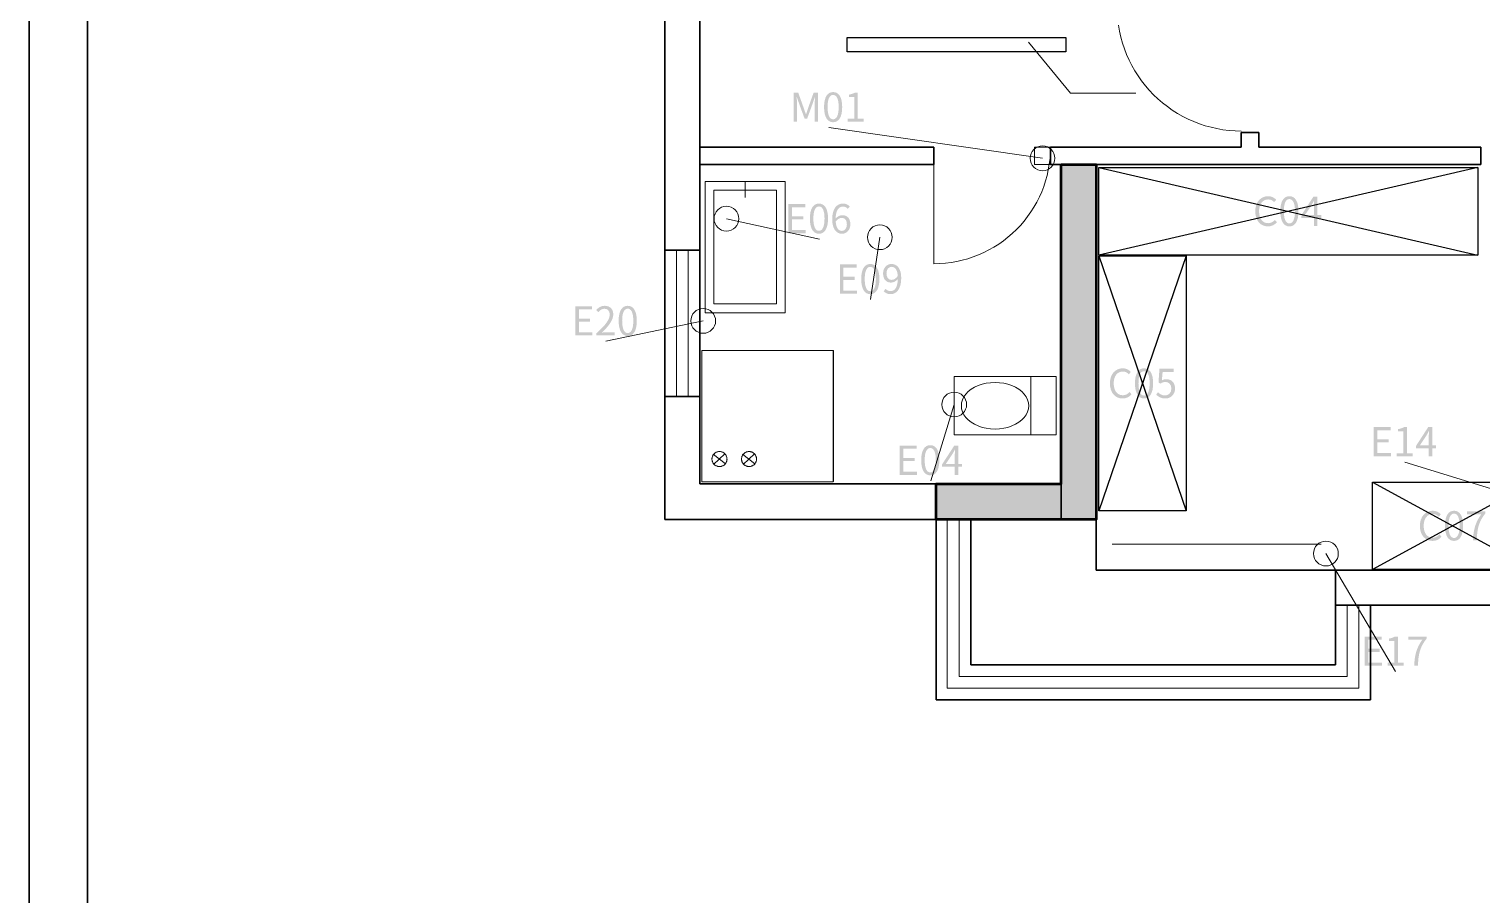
# Model space of a CAD drawing. Header units: millimetres. Extents: x -4600 to 229000, y -4300 to 19460.
# Drawn here: x 75400 to 85366, y 1640 to 7580 of the extents above; entities that cross this region are included whole.
import ezdxf

# ---------------------------------------------------------------- set-up
doc = ezdxf.new("R2010")
doc.units = ezdxf.units.MM
doc.header["$LTSCALE"] = 100
for name, color, linetype, lineweight in [('A-CABINET', 32, 'Continuous', 25), ('A-CURTAIN', 6, 'Continuous', 13), ('A-DEMO', 1, 'Continuous', 18), ('A-ELEC', 1, 'Continuous', 18), ('A-EX-SERVICE', 6, 'Continuous', 13), ('A-EX-STRUCT', 7, 'Continuous', 50), ('A-EX-WALL', 7, 'Continuous', 35), ('A-EX-WINDOW', 4, 'Continuous', 18), ('A-LEADER', 8, 'Continuous', 13), ('A-NEW-DOOR', 3, 'Continuous', 18), ('A-NEW-PART', 2, 'Continuous', 25), ('A-SANITARY', 4, 'Continuous', 18), ('A-SHEET', 7, 'Continuous', 35), ('A-TEXT', 7, 'Continuous', 18)]:
    doc.layers.add(name, color=color, linetype=linetype, lineweight=lineweight)

# ---------------------------------------------------------------- blocks, each defined once
blk = doc.blocks.new('SOURCE_PROPOSED')
at = {"layer": 'A-EX-STRUCT'}
blk.add_hatch(color=256, dxfattribs=at).paths.add_polyline_path([(2479, 4851.4), (2720, 4851.4), (2720, 2416.5), (1622.1, 2416.5), (1622.1, 2660), (2479, 2660)])
at = {"layer": 'A-EX-SERVICE'}
for p, q in [((176, 2797.7), (91.8, 2862.7)), ((95.6, 2793.9), (172.2, 2866.5)), ((378.7, 2797.7), (294.6, 2862.7)), ((298.4, 2793.9), (374.9, 2866.5))]:
    blk.add_line(p, q, dxfattribs=at)
for points in [[(135.8, 2881.8), (132.3, 2881.7), (128.8, 2881.4), (125.4, 2880.8), (122.1, 2880), (118.8, 2879), (115.7, 2877.8), (112.7, 2876.4), (109.7, 2874.8), (106.9, 2873), (104.2, 2871.1), (101.7, 2869), (99.3, 2866.7), (97, 2864.3), (94.9, 2861.7), (93, 2859.1), (91.2, 2856.2), (89.6, 2853.3), (88.2, 2850.3), (87, 2847.1), (86, 2843.9), (85.2, 2840.6), (84.6, 2837.2), (84.3, 2833.7), (84.2, 2830.2)], [(84.2, 2830.2), (84.3, 2826.7), (84.6, 2823.2), (85.2, 2819.8), (86, 2816.5), (87, 2813.2), (88.2, 2810.1), (89.6, 2807.1), (91.2, 2804.1), (93, 2801.3), (94.9, 2798.6), (97, 2796.1), (99.3, 2793.7), (101.7, 2791.4), (104.2, 2789.3), (106.9, 2787.4), (109.7, 2785.6), (112.7, 2784), (115.7, 2782.6), (118.8, 2781.4), (122.1, 2780.4), (125.4, 2779.6), (128.8, 2779), (132.3, 2778.7), (135.8, 2778.6)], [(187.5, 2830.2), (187.3, 2833.7), (187, 2837.2), (186.4, 2840.6), (185.6, 2843.9), (184.6, 2847.1), (183.4, 2850.3), (182, 2853.3), (180.4, 2856.2), (178.6, 2859.1), (176.7, 2861.7), (174.6, 2864.3), (172.3, 2866.7), (169.9, 2869), (167.4, 2871.1), (164.7, 2873), (161.9, 2874.8), (158.9, 2876.4), (155.9, 2877.8), (152.8, 2879), (149.5, 2880), (146.2, 2880.8), (142.8, 2881.4), (139.3, 2881.7), (135.8, 2881.8)], [(135.8, 2778.6), (139.3, 2778.7), (142.8, 2779), (146.2, 2779.6), (149.5, 2780.4), (152.8, 2781.4), (155.9, 2782.6), (158.9, 2784), (161.9, 2785.6), (164.7, 2787.4), (167.4, 2789.3), (169.9, 2791.4), (172.3, 2793.7), (174.6, 2796.1), (176.7, 2798.6), (178.6, 2801.3), (180.4, 2804.1), (182, 2807.1), (183.4, 2810.1), (184.6, 2813.2), (185.6, 2816.5), (186.4, 2819.8), (187, 2823.2), (187.3, 2826.7), (187.5, 2830.2)], [(338.6, 2881.8), (335, 2881.7), (331.6, 2881.4), (328.2, 2880.8), (324.8, 2880), (321.6, 2879), (318.5, 2877.8), (315.4, 2876.4), (312.5, 2874.8), (309.7, 2873), (307, 2871.1), (304.5, 2869), (302, 2866.7), (299.8, 2864.3), (297.7, 2861.7), (295.7, 2859.1), (294, 2856.2), (292.4, 2853.3), (291, 2850.3), (289.8, 2847.1), (288.8, 2843.9), (288, 2840.6), (287.4, 2837.2), (287, 2833.7), (286.9, 2830.2)], [(286.9, 2830.2), (287, 2826.7), (287.4, 2823.2), (288, 2819.8), (288.8, 2816.5), (289.8, 2813.2), (291, 2810.1), (292.4, 2807.1), (294, 2804.1), (295.7, 2801.3), (297.7, 2798.6), (299.8, 2796.1), (302, 2793.7), (304.5, 2791.4), (307, 2789.3), (309.7, 2787.4), (312.5, 2785.6), (315.4, 2784), (318.5, 2782.6), (321.6, 2781.4), (324.8, 2780.4), (328.2, 2779.6), (331.6, 2779), (335, 2778.7), (338.6, 2778.6)], [(390.2, 2830.2), (390.1, 2833.7), (389.7, 2837.2), (389.2, 2840.6), (388.4, 2843.9), (387.4, 2847.1), (386.2, 2850.3), (384.7, 2853.3), (383.2, 2856.2), (381.4, 2859.1), (379.4, 2861.7), (377.3, 2864.3), (375.1, 2866.7), (372.7, 2869), (370.1, 2871.1), (367.4, 2873), (364.6, 2874.8), (361.7, 2876.4), (358.7, 2877.8), (355.5, 2879), (352.3, 2880), (349, 2880.8), (345.6, 2881.4), (342.1, 2881.7), (338.6, 2881.8)], [(338.6, 2778.6), (342.1, 2778.7), (345.6, 2779), (349, 2779.6), (352.3, 2780.4), (355.5, 2781.4), (358.7, 2782.6), (361.7, 2784), (364.6, 2785.6), (367.4, 2787.4), (370.1, 2789.3), (372.7, 2791.4), (375.1, 2793.7), (377.3, 2796.1), (379.4, 2798.6), (381.4, 2801.3), (383.2, 2804.1), (384.7, 2807.1), (386.2, 2810.1), (387.4, 2813.2), (388.4, 2816.5), (389.2, 2819.8), (389.7, 2823.2), (390.1, 2826.7), (390.2, 2830.2)]]:
    blk.add_lwpolyline(points, dxfattribs=at)
at = {"layer": 'A-EX-STRUCT'}
blk.add_lwpolyline([(2479, 4851.4), (2720, 4851.4), (2720, 2416.5), (1622.1, 2416.5), (1622.1, 2660), (2479, 2660)], close=True, dxfattribs=at)
at = {"layer": 'A-EX-WALL'}
for p, q in [((0, 4851.4), (0, 9630)), ((-240.1, 9179), (-240.1, 2416.5)), ((3836.4, 5069.5), (3714, 5069.5)), ((3714, 5069.5), (3714, 4970)), ((3836.4, 4970), (3836.4, 5069.5)), ((1606.8, 4970), (0, 4970)), ((1606.8, 4970), (1606.8, 4851.4)), ((3714, 4970), (2406.8, 4970)), ((2406.8, 4970), (2406.8, 4870.6)), ((5359.1, 4970), (3836.4, 4970)), ((5359.1, 4970), (5359.1, 4851.4)), ((0, 4851.4), (0, 2660)), ((1606.8, 4851.4), (0, 4851.4)), ((2406.8, 4870.6), (2406.8, 4851.4)), ((2406.8, 4851.4), (2479, 4851.4)), ((2479, 4851.4), (2479, 2416.5)), ((2479, 4851.4), (2720, 4851.4)), ((5359.1, 4851.4), (2720, 4851.4)), ((2720, 4851.4), (2720, 2068.5)), ((0, 4262.5), (-240.1, 4262.5)), ((0, 3260.4), (0, 4262.5)), ((0, 3260.4), (-240.1, 3260.4)), ((0, 2660), (2479, 2660)), ((1622.1, 2416.5), (-240.1, 2416.5)), ((1622.1, 2416.5), (1622.1, 1177.6)), ((1622.1, 2416.5), (1859.2, 2416.5)), ((1859.2, 2416.5), (1859.2, 1418.5)), ((1859.2, 2416.5), (2720, 2416.5)), ((6350, 2068.5), (2720, 2068.5)), ((4360.6, 1418.5), (4360.6, 2068.5)), ((4601.6, 1827.6), (4360.6, 1827.6)), ((6591.9, 1827.6), (4601.6, 1827.6)), ((4601.6, 1177.6), (4601.6, 1827.6)), ((1859.2, 1418.5), (4360.6, 1418.5)), ((1622.1, 1177.6), (4601.6, 1177.6))]:
    blk.add_line(p, q, dxfattribs=at)
at = {"layer": 'A-EX-WINDOW'}
for p, q in [((-160, 3260.4), (-160, 4262.5)), ((-80, 3260.4), (-80, 4262.5)), ((1698.6, 2416.5), (1698.6, 1257.9)), ((1778.9, 2416.5), (1778.9, 1338.2)), ((4440.9, 1338.2), (4440.9, 1827.6)), ((4521.3, 1257.9), (4521.3, 1827.6)), ((1778.9, 1338.2), (4440.9, 1338.2)), ((1698.6, 1257.9), (4521.3, 1257.9))]:
    blk.add_line(p, q, dxfattribs=at)
blk = doc.blocks.new('FURNITURE_INDEX')
at = {"layer": 'A-TEXT'}
h = blk.add_hatch(color=256, dxfattribs=at)
edge = h.paths.add_edge_path()
edge.add_spline(control_points=[(3897.9, 4426.2), (3923.8, 4426.2), (3943.5, 4436.6), (3959.3, 4454.9)], knot_values=[0, 0, 0, 0, 1, 1, 1, 1], degree=3, periodic=0)
edge.add_line((3959.3, 4454.9), (3945.4, 4471))
edge.add_spline(control_points=[(3945.4, 4471), (3932.6, 4456.8), (3918.1, 4448.3), (3899, 4448.3), (3860.8, 4448.3), (3836.8, 4480), (3836.8, 4530.5), (3836.8, 4580.4), (3862.2, 4611.2), (3899.8, 4611.2), (3917, 4611.2), (3930.1, 4603.6), (3940.8, 4592.4)], knot_values=[0, 0, 0, 0, 1, 1, 1, 2, 2, 2, 3, 3, 3, 4, 4, 4, 4], degree=3, periodic=0)
edge.add_line((3940.8, 4592.4), (3954.4, 4608.8))
edge.add_spline(control_points=[(3954.4, 4608.8), (3942.9, 4621.6), (3923.8, 4633.3), (3899.6, 4633.3), (3848.8, 4633.3), (3810.9, 4594.3), (3810.9, 4529.6), (3810.9, 4464.7), (3848, 4426.2), (3897.9, 4426.2)], knot_values=[0, 0, 0, 0, 1, 1, 1, 2, 2, 2, 3, 3, 3, 3], degree=3, periodic=0)
h = blk.add_hatch(color=256, dxfattribs=at)
edge = h.paths.add_edge_path()
edge.add_spline(control_points=[(4045, 4426.2), (4082.9, 4426.2), (4107.2, 4460.6), (4107.2, 4530.5), (4107.2, 4599.8), (4082.9, 4633.3), (4045, 4633.3), (4006.8, 4633.3), (3982.8, 4599.8), (3982.8, 4530.5), (3982.8, 4460.6), (4006.8, 4426.2), (4045, 4426.2)], knot_values=[0, 0, 0, 0, 1, 1, 1, 2, 2, 2, 3, 3, 3, 4, 4, 4, 4], degree=3, periodic=0)
edge = h.paths.add_edge_path(flags=0)
edge.add_spline(control_points=[(4045, 4446.4), (4022.3, 4446.4), (4006.8, 4471.8), (4006.8, 4530.5), (4006.8, 4588.8), (4022.3, 4613.7), (4045, 4613.7), (4067.6, 4613.7), (4083.2, 4588.8), (4083.2, 4530.5), (4083.2, 4471.8), (4067.6, 4446.4), (4045, 4446.4)], knot_values=[0, 0, 0, 0, 1, 1, 1, 2, 2, 2, 3, 3, 3, 4, 4, 4, 4], degree=3, periodic=0)
h = blk.add_hatch(color=256, dxfattribs=at)
h.paths.add_polyline_path([(4213.3, 4429.8), (4236.8, 4429.8), (4236.8, 4484.9), (4263.5, 4484.9), (4263.5, 4504.8), (4236.8, 4504.8), (4236.8, 4629.8), (4209.2, 4629.8), (4126, 4501.3), (4126, 4484.9), (4213.3, 4484.9), (4213.3, 4429.8)])
edge = h.paths.add_edge_path(flags=0)
edge.add_line((4213.3, 4504.8), (4151.9, 4504.8))
edge.add_line((4151.9, 4504.8), (4197.5, 4573))
edge.add_spline(control_points=[(4197.5, 4573), (4203.2, 4582.8), (4208.7, 4592.9), (4213.6, 4602.5)], knot_values=[0, 0, 0, 0, 1, 1, 1, 1], degree=3, periodic=0)
edge.add_line((4213.6, 4602.5), (4214.7, 4602.5))
edge.add_spline(control_points=[(4214.7, 4602.5), (4214.1, 4592.4), (4213.3, 4576), (4213.3, 4566.2)], knot_values=[0, 0, 0, 0, 1, 1, 1, 1], degree=3, periodic=0)
edge.add_line((4213.3, 4566.2), (4213.3, 4504.8))
h = blk.add_hatch(color=256, dxfattribs=at)
edge = h.paths.add_edge_path()
edge.add_spline(control_points=[(2900.9, 3245.7), (2926.8, 3245.7), (2946.5, 3256), (2962.3, 3274.3)], knot_values=[0, 0, 0, 0, 1, 1, 1, 1], degree=3, periodic=0)
edge.add_line((2962.3, 3274.3), (2948.4, 3290.4))
edge.add_spline(control_points=[(2948.4, 3290.4), (2935.6, 3276.2), (2921.1, 3267.8), (2902, 3267.8), (2863.8, 3267.8), (2839.8, 3299.4), (2839.8, 3349.9), (2839.8, 3399.8), (2865.2, 3430.7), (2902.8, 3430.7), (2920, 3430.7), (2933.1, 3423), (2943.8, 3411.8)], knot_values=[0, 0, 0, 0, 1, 1, 1, 2, 2, 2, 3, 3, 3, 4, 4, 4, 4], degree=3, periodic=0)
edge.add_line((2943.8, 3411.8), (2957.4, 3428.2))
edge.add_spline(control_points=[(2957.4, 3428.2), (2945.9, 3441), (2926.8, 3452.8), (2902.6, 3452.8), (2851.8, 3452.8), (2813.9, 3413.8), (2813.9, 3349.1), (2813.9, 3284.1), (2851, 3245.7), (2900.9, 3245.7)], knot_values=[0, 0, 0, 0, 1, 1, 1, 2, 2, 2, 3, 3, 3, 3], degree=3, periodic=0)
h = blk.add_hatch(color=256, dxfattribs=at)
edge = h.paths.add_edge_path()
edge.add_spline(control_points=[(3048, 3245.7), (3085.9, 3245.7), (3110.2, 3280.1), (3110.2, 3349.9), (3110.2, 3419.2), (3085.9, 3452.8), (3048, 3452.8), (3009.8, 3452.8), (2985.8, 3419.2), (2985.8, 3349.9), (2985.8, 3280.1), (3009.8, 3245.7), (3048, 3245.7)], knot_values=[0, 0, 0, 0, 1, 1, 1, 2, 2, 2, 3, 3, 3, 4, 4, 4, 4], degree=3, periodic=0)
edge = h.paths.add_edge_path(flags=0)
edge.add_spline(control_points=[(3048, 3265.9), (3025.3, 3265.9), (3009.8, 3291.2), (3009.8, 3349.9), (3009.8, 3408.3), (3025.3, 3433.1), (3048, 3433.1), (3070.6, 3433.1), (3086.2, 3408.3), (3086.2, 3349.9), (3086.2, 3291.2), (3070.6, 3265.9), (3048, 3265.9)], knot_values=[0, 0, 0, 0, 1, 1, 1, 2, 2, 2, 3, 3, 3, 4, 4, 4, 4], degree=3, periodic=0)
h = blk.add_hatch(color=256, dxfattribs=at)
edge = h.paths.add_edge_path()
edge.add_spline(control_points=[(3195, 3245.7), (3228.6, 3245.7), (3260.5, 3270.5), (3260.5, 3314.2), (3260.5, 3358.4), (3233.2, 3378), (3200.2, 3378), (3188.2, 3378), (3179.2, 3375), (3170.2, 3370.1)], knot_values=[0, 0, 0, 0, 1, 1, 1, 2, 2, 2, 3, 3, 3, 3], degree=3, periodic=0)
edge.add_line((3170.2, 3370.1), (3175.4, 3427.9))
edge.add_line((3175.4, 3427.9), (3250.7, 3427.9))
edge.add_line((3250.7, 3427.9), (3250.7, 3449.2))
edge.add_line((3250.7, 3449.2), (3153.6, 3449.2))
edge.add_line((3153.6, 3449.2), (3147, 3355.9))
edge.add_line((3147, 3355.9), (3160.4, 3347.4))
edge.add_spline(control_points=[(3160.4, 3347.4), (3171.9, 3355.1), (3180.3, 3359.2), (3193.7, 3359.2), (3218.8, 3359.2), (3235.2, 3342.3), (3235.2, 3313.6), (3235.2, 3284.4), (3216.3, 3266.4), (3192.6, 3266.4), (3169.4, 3266.4), (3154.7, 3277.1), (3143.5, 3288.5)], knot_values=[0, 0, 0, 0, 1, 1, 1, 2, 2, 2, 3, 3, 3, 4, 4, 4, 4], degree=3, periodic=0)
edge.add_line((3143.5, 3288.5), (3130.9, 3272.1))
edge.add_spline(control_points=[(3130.9, 3272.1), (3144.6, 3258.8), (3163.7, 3245.7), (3195, 3245.7)], knot_values=[0, 0, 0, 0, 1, 1, 1, 1], degree=3, periodic=0)
h = blk.add_hatch(color=256, dxfattribs=at)
edge = h.paths.add_edge_path()
edge.add_spline(control_points=[(5027.2, 2268.6), (5053.2, 2268.6), (5072.8, 2278.9), (5088.6, 2297.2)], knot_values=[0, 0, 0, 0, 1, 1, 1, 1], degree=3, periodic=0)
edge.add_line((5088.6, 2297.2), (5074.7, 2313.3))
edge.add_spline(control_points=[(5074.7, 2313.3), (5061.9, 2299.1), (5047.4, 2290.7), (5028.3, 2290.7), (4990.1, 2290.7), (4966.1, 2322.3), (4966.1, 2372.8), (4966.1, 2422.7), (4991.5, 2453.6), (5029.1, 2453.6), (5046.3, 2453.6), (5059.4, 2445.9), (5070.1, 2434.7)], knot_values=[0, 0, 0, 0, 1, 1, 1, 2, 2, 2, 3, 3, 3, 4, 4, 4, 4], degree=3, periodic=0)
edge.add_line((5070.1, 2434.7), (5083.7, 2451.1))
edge.add_spline(control_points=[(5083.7, 2451.1), (5072.3, 2463.9), (5053.2, 2475.7), (5028.9, 2475.7), (4978.1, 2475.7), (4940.2, 2436.6), (4940.2, 2372), (4940.2, 2307), (4977.3, 2268.6), (5027.2, 2268.6)], knot_values=[0, 0, 0, 0, 1, 1, 1, 2, 2, 2, 3, 3, 3, 3], degree=3, periodic=0)
h = blk.add_hatch(color=256, dxfattribs=at)
edge = h.paths.add_edge_path()
edge.add_spline(control_points=[(5174.3, 2268.6), (5212.2, 2268.6), (5236.5, 2302.9), (5236.5, 2372.8), (5236.5, 2442.1), (5212.2, 2475.7), (5174.3, 2475.7), (5136.1, 2475.7), (5112.1, 2442.1), (5112.1, 2372.8), (5112.1, 2302.9), (5136.1, 2268.6), (5174.3, 2268.6)], knot_values=[0, 0, 0, 0, 1, 1, 1, 2, 2, 2, 3, 3, 3, 4, 4, 4, 4], degree=3, periodic=0)
edge = h.paths.add_edge_path(flags=0)
edge.add_spline(control_points=[(5174.3, 2288.8), (5151.7, 2288.8), (5136.1, 2314.1), (5136.1, 2372.8), (5136.1, 2431.2), (5151.7, 2456), (5174.3, 2456), (5197, 2456), (5212.5, 2431.2), (5212.5, 2372.8), (5212.5, 2314.1), (5197, 2288.8), (5174.3, 2288.8)], knot_values=[0, 0, 0, 0, 1, 1, 1, 2, 2, 2, 3, 3, 3, 4, 4, 4, 4], degree=3, periodic=0)
h = blk.add_hatch(color=256, dxfattribs=at)
edge = h.paths.add_edge_path()
edge.add_line((5303.9, 2272.1), (5329.8, 2272.1))
edge.add_spline(control_points=[(5329.8, 2272.1), (5333.1, 2350.4), (5341.6, 2397.1), (5388.5, 2457.1)], knot_values=[0, 0, 0, 0, 1, 1, 1, 1], degree=3, periodic=0)
edge.add_line((5388.5, 2457.1), (5388.5, 2472.1))
edge.add_line((5388.5, 2472.1), (5263.3, 2472.1))
edge.add_line((5263.3, 2472.1), (5263.3, 2450.8))
edge.add_line((5263.3, 2450.8), (5360.4, 2450.8))
edge.add_spline(control_points=[(5360.4, 2450.8), (5321.1, 2396.3), (5307.5, 2348), (5303.9, 2272.1)], knot_values=[0, 0, 0, 0, 1, 1, 1, 1], degree=3, periodic=0)
at = {"layer": 'A-CABINET'}
for points in [[(2737.2, 4829.8), (5337.2, 4829.8), (5337.2, 4229.8), (2737.2, 4229.8)], [(2737.2, 4224.2), (3337.2, 4224.2), (3337.2, 2474.2), (2737.2, 2474.2)], [(4614.3, 2672.1), (5714.3, 2672.1), (5714.3, 2072.1), (4614.3, 2072.1)]]:
    blk.add_lwpolyline(points, close=True, dxfattribs=at)
for points in [[(2737.2, 4829.8), (5337.2, 4229.8)], [(5337.2, 4829.8), (2737.2, 4229.8)], [(2737.2, 4224.2), (3337.2, 2474.2)], [(3337.2, 4224.2), (2737.2, 2474.2)], [(4614.3, 2672.1), (5714.3, 2072.1)], [(5714.3, 2672.1), (4614.3, 2072.1)]]:
    blk.add_lwpolyline(points, dxfattribs=at)
at = {"layer": 'A-CURTAIN'}
blk.add_line((2829.6, 2245.7), (4263.6, 2245.7), dxfattribs=at)
at = {"layer": 'A-LEADER'}
blk.add_lwpolyline([(2255.8, 5690.7), (2542.7, 5339.9), (2992.7, 5339.9)], dxfattribs=at)
at = {"layer": 'A-NEW-DOOR'}
blk.add_line((1606.8, 4970), (1606.8, 4170), dxfattribs=at)
for points in [[(3714, 5080.5), (3672.3, 5081.5), (3630.7, 5084.6), (3589.3, 5089.7), (3548.2, 5096.8), (3507.5, 5106), (3467.3, 5117.1), (3427.6, 5130.2), (3388.7, 5145.2), (3350.6, 5162.1), (3313.3, 5180.9), (3277, 5201.4), (3241.8, 5223.8), (3207.7, 5247.8), (3174.8, 5273.4), (3143.2, 5300.7), (3113, 5329.5), (3084.2, 5359.7), (3056.9, 5391.3), (3031.3, 5424.2), (3007.3, 5458.3), (2984.9, 5493.5), (2964.4, 5529.8), (2945.6, 5567.1), (2928.7, 5605.2), (2913.7, 5644.1), (2900.6, 5683.8), (2889.5, 5724), (2880.3, 5764.7), (2873.2, 5805.8)], [(2406.8, 4970), (2405.8, 4930.7), (2402.9, 4891.6), (2398.1, 4852.6), (2391.4, 4813.9), (2382.8, 4775.6), (2372.3, 4737.8), (2360, 4700.5), (2345.9, 4663.9), (2329.9, 4628), (2312.3, 4592.9), (2292.9, 4558.7), (2271.9, 4525.5), (2249.3, 4493.4), (2225.2, 4462.5), (2199.5, 4432.8), (2172.4, 4404.3), (2144, 4377.2), (2114.3, 4351.6), (2083.3, 4327.4), (2051.2, 4304.8), (2018, 4283.8), (1983.9, 4264.5), (1948.8, 4246.8), (1912.9, 4230.9), (1876.3, 4216.8), (1839, 4204.4), (1801.1, 4194), (1762.8, 4185.4), (1724.1, 4178.7), (1685.2, 4173.9), (1646, 4171), (1606.8, 4170)]]:
    blk.add_lwpolyline(points, dxfattribs=at)
at = {"layer": 'A-NEW-PART'}
blk.add_lwpolyline([(1012.5, 5722.6), (2512.5, 5722.6), (2512.5, 5622.6), (1012.5, 5622.6)], close=True, dxfattribs=at)
at = {"layer": 'A-SANITARY'}
for p, q in [((312, 4734.2), (312, 4624.2)), ((14.7, 3574.1), (916.9, 3574.1)), ((916.9, 3574.1), (916.9, 2675.3))]:
    blk.add_line(p, q, dxfattribs=at)
for points in [[(37, 4734.2), (587, 4734.2), (587, 3834.2), (37, 3834.2)], [(97, 4674.2), (527, 4674.2), (527, 3894.2), (97, 3894.2)], [(14.7, 3574.1), (914.7, 3574.1), (914.7, 2674.1), (14.7, 2674.1)], [(1745.7, 3395.6), (2445.7, 3395.6), (2445.7, 2995.6), (1745.7, 2995.6)], [(2256.7, 3195.6), (2254.8, 3216.5), (2248.9, 3237), (2239.2, 3256.8), (2225.8, 3275.6), (2209, 3293), (2189.1, 3308.7), (2166.4, 3322.5), (2141.2, 3334.1), (2114.1, 3343.4), (2085.5, 3350.1), (2055.9, 3354.2), (2025.7, 3355.6), (1995.6, 3354.2), (1966, 3350.1), (1937.3, 3343.4), (1910.2, 3334.1), (1885.1, 3322.5), (1862.4, 3308.7), (1842.5, 3293), (1825.7, 3275.6), (1812.3, 3256.8), (1802.6, 3237), (1796.7, 3216.5), (1794.7, 3195.6), (1796.7, 3174.7), (1802.6, 3154.2), (1812.3, 3134.4), (1825.7, 3115.6), (1842.5, 3098.2), (1862.4, 3082.4), (1885.1, 3068.6), (1910.2, 3057), (1937.3, 3047.8), (1966, 3041), (1995.6, 3036.9), (2025.7, 3035.6), (2055.9, 3036.9), (2085.5, 3041), (2114.1, 3047.8), (2141.2, 3057), (2166.4, 3068.6), (2189.1, 3082.4), (2209, 3098.2), (2225.8, 3115.6), (2239.2, 3134.4), (2248.9, 3154.2), (2254.8, 3174.7), (2256.7, 3195.6)]]:
    blk.add_lwpolyline(points, close=True, dxfattribs=at)
blk.add_lwpolyline([(2270.7, 3395.6), (2270.7, 2995.6)], dxfattribs=at)
blk = doc.blocks.new('EQUIPMENT_POINTS')
at = {"layer": 'A-ELEC'}
for points in [[(609.1, 4379.2), (727.2, 4379.2), (727.2, 4400.7), (634.2, 4400.7), (634.2, 4473.6), (710, 4473.6), (710, 4495.2), (634.2, 4495.2), (634.2, 4557.9), (724.2, 4557.9), (724.2, 4579.2), (609.1, 4579.2), (609.1, 4379.2)], [(961.3, 3964.9), (1079.4, 3964.9), (1079.4, 3986.4), (986.4, 3986.4), (986.4, 4059.3), (1062.2, 4059.3), (1062.2, 4080.8), (986.4, 4080.8), (986.4, 4143.6), (1076.4, 4143.6), (1076.4, 4164.9), (961.3, 4164.9), (961.3, 3964.9)], [(-854, 3678), (-735.9, 3678), (-735.9, 3699.6), (-828.9, 3699.6), (-828.9, 3772.4), (-753.1, 3772.4), (-753.1, 3794), (-828.9, 3794), (-828.9, 3856.7), (-738.9, 3856.7), (-738.9, 3878), (-854, 3878), (-854, 3678)], [(4623.7, 2849.4), (4741.9, 2849.4), (4741.9, 2870.9), (4648.8, 2870.9), (4648.8, 2943.8), (4724.7, 2943.8), (4724.7, 2965.3), (4648.8, 2965.3), (4648.8, 3028.1), (4738.9, 3028.1), (4738.9, 3049.4), (4623.7, 3049.4), (4623.7, 2849.4)], [(1372.6, 2721.9), (1490.7, 2721.9), (1490.7, 2743.5), (1397.7, 2743.5), (1397.7, 2816.3), (1473.5, 2816.3), (1473.5, 2837.9), (1397.7, 2837.9), (1397.7, 2900.6), (1487.7, 2900.6), (1487.7, 2921.9), (1372.6, 2921.9), (1372.6, 2721.9)], [(4562.2, 1412.8), (4680.3, 1412.8), (4680.3, 1434.4), (4587.3, 1434.4), (4587.3, 1507.2), (4663.1, 1507.2), (4663.1, 1528.8), (4587.3, 1528.8), (4587.3, 1591.6), (4677.3, 1591.6), (4677.3, 1612.8), (4562.2, 1612.8), (4562.2, 1412.8)]]:
    blk.add_hatch(color=256, dxfattribs=at).paths.add_polyline_path(points)
h = blk.add_hatch(color=256, dxfattribs=at)
edge = h.paths.add_edge_path()
edge.add_spline(control_points=[(818.1, 4375.6), (856, 4375.6), (880.3, 4410), (880.3, 4479.9), (880.3, 4549.2), (856, 4582.7), (818.1, 4582.7), (779.9, 4582.7), (755.9, 4549.2), (755.9, 4479.9), (755.9, 4410), (779.9, 4375.6), (818.1, 4375.6)], knot_values=[0, 0, 0, 0, 1, 1, 1, 2, 2, 2, 3, 3, 3, 4, 4, 4, 4], degree=3, periodic=0)
edge = h.paths.add_edge_path(flags=0)
edge.add_spline(control_points=[(818.1, 4395.8), (795.4, 4395.8), (779.9, 4421.2), (779.9, 4479.9), (779.9, 4538.3), (795.4, 4563.1), (818.1, 4563.1), (840.7, 4563.1), (856.3, 4538.3), (856.3, 4479.9), (856.3, 4421.2), (840.7, 4395.8), (818.1, 4395.8)], knot_values=[0, 0, 0, 0, 1, 1, 1, 2, 2, 2, 3, 3, 3, 4, 4, 4, 4], degree=3, periodic=0)
h = blk.add_hatch(color=256, dxfattribs=at)
edge = h.paths.add_edge_path()
edge.add_spline(control_points=[(975.8, 4375.6), (1006.9, 4375.6), (1033.4, 4401.8), (1033.4, 4440.6), (1033.4, 4482.6), (1011.5, 4503.3), (977.7, 4503.3), (962.2, 4503.3), (944.7, 4494.3), (932.4, 4479.3)], knot_values=[0, 0, 0, 0, 1, 1, 1, 2, 2, 2, 3, 3, 3, 3], degree=3, periodic=0)
edge.add_spline(control_points=[(932.4, 4479.3), (933.5, 4541.3), (956.2, 4562.3), (984, 4562.3), (996, 4562.3), (1008, 4556.3), (1015.6, 4547)], knot_values=[0, 0, 0, 0, 1, 1, 1, 2, 2, 2, 2], degree=3, periodic=0)
edge.add_line((1015.6, 4547), (1029.8, 4562.3))
edge.add_spline(control_points=[(1029.8, 4562.3), (1018.6, 4574.3), (1003.6, 4582.7), (982.9, 4582.7), (944.1, 4582.7), (909, 4553), (909, 4474.7), (909, 4408.7), (937.6, 4375.6), (975.8, 4375.6)], knot_values=[0, 0, 0, 0, 1, 1, 1, 2, 2, 2, 3, 3, 3, 3], degree=3, periodic=0)
edge = h.paths.add_edge_path(flags=0)
edge.add_spline(control_points=[(933, 4459.4), (946.1, 4478), (961.3, 4484.8), (973.6, 4484.8), (997.9, 4484.8), (1009.6, 4467.6), (1009.6, 4440.6), (1009.6, 4413.3), (994.9, 4395.3), (975.8, 4395.3), (950.7, 4395.3), (935.7, 4417.9), (933, 4459.4)], knot_values=[0, 0, 0, 0, 1, 1, 1, 2, 2, 2, 3, 3, 3, 4, 4, 4, 4], degree=3, periodic=0)
h = blk.add_hatch(color=256, dxfattribs=at)
edge = h.paths.add_edge_path()
edge.add_spline(control_points=[(1170.3, 3961.3), (1208.2, 3961.3), (1232.5, 3995.7), (1232.5, 4065.5), (1232.5, 4134.9), (1208.2, 4168.4), (1170.3, 4168.4), (1132.1, 4168.4), (1108.1, 4134.9), (1108.1, 4065.5), (1108.1, 3995.7), (1132.1, 3961.3), (1170.3, 3961.3)], knot_values=[0, 0, 0, 0, 1, 1, 1, 2, 2, 2, 3, 3, 3, 4, 4, 4, 4], degree=3, periodic=0)
edge = h.paths.add_edge_path(flags=0)
edge.add_spline(control_points=[(1170.3, 3981.5), (1147.6, 3981.5), (1132.1, 4006.9), (1132.1, 4065.5), (1132.1, 4123.9), (1147.6, 4148.8), (1170.3, 4148.8), (1192.9, 4148.8), (1208.5, 4123.9), (1208.5, 4065.5), (1208.5, 4006.9), (1192.9, 3981.5), (1170.3, 3981.5)], knot_values=[0, 0, 0, 0, 1, 1, 1, 2, 2, 2, 3, 3, 3, 4, 4, 4, 4], degree=3, periodic=0)
h = blk.add_hatch(color=256, dxfattribs=at)
edge = h.paths.add_edge_path()
edge.add_spline(control_points=[(1310, 3961.3), (1347.4, 3961.3), (1382.5, 3992.4), (1382.5, 4073.5), (1382.5, 4137), (1353.6, 4168.4), (1315.2, 4168.4), (1284, 4168.4), (1257.9, 4142.5), (1257.9, 4103.5), (1257.9, 4062.3), (1279.7, 4040.7), (1313, 4040.7), (1329.6, 4040.7), (1346.8, 4050.3), (1359.1, 4065)], knot_values=[0, 0, 0, 0, 1, 1, 1, 2, 2, 2, 3, 3, 3, 4, 4, 4, 5, 5, 5, 5], degree=3, periodic=0)
edge.add_spline(control_points=[(1359.1, 4065), (1357.2, 4003.1), (1334.8, 3982.1), (1309.2, 3982.1), (1296.1, 3982.1), (1284, 3987.8), (1275.3, 3997.3)], knot_values=[0, 0, 0, 0, 1, 1, 1, 2, 2, 2, 2], degree=3, periodic=0)
edge.add_line((1275.3, 3997.3), (1261.7, 3981.8))
edge.add_spline(control_points=[(1261.7, 3981.8), (1272.9, 3970.1), (1288.1, 3961.3), (1310, 3961.3)], knot_values=[0, 0, 0, 0, 1, 1, 1, 1], degree=3, periodic=0)
edge = h.paths.add_edge_path(flags=0)
edge.add_spline(control_points=[(1358.8, 4086), (1345.4, 4066.9), (1330.4, 4059.3), (1317.1, 4059.3), (1293.3, 4059.3), (1281.3, 4076.7), (1281.3, 4103.5), (1281.3, 4131), (1296.1, 4149), (1315.4, 4149), (1340.8, 4149), (1356.1, 4127.2), (1358.8, 4086)], knot_values=[0, 0, 0, 0, 1, 1, 1, 2, 2, 2, 3, 3, 3, 4, 4, 4, 4], degree=3, periodic=0)
h = blk.add_hatch(color=256, dxfattribs=at)
edge = h.paths.add_edge_path()
edge.add_line((-708.9, 3678), (-583.1, 3678))
edge.add_line((-583.1, 3678), (-583.1, 3699.6))
edge.add_line((-583.1, 3699.6), (-638.5, 3699.6))
edge.add_spline(control_points=[(-638.5, 3699.6), (-648.6, 3699.6), (-660.9, 3698.5), (-671.2, 3697.7)], knot_values=[0, 0, 0, 0, 1, 1, 1, 1], degree=3, periodic=0)
edge.add_spline(control_points=[(-671.2, 3697.7), (-624.3, 3742.1), (-592.7, 3782.8), (-592.7, 3822.9), (-592.7, 3858.4), (-615.3, 3881.6), (-651, 3881.6), (-676.4, 3881.6), (-693.9, 3870.1), (-710, 3852.4)], knot_values=[0, 0, 0, 0, 1, 1, 1, 2, 2, 2, 3, 3, 3, 3], degree=3, periodic=0)
edge.add_line((-710, 3852.4), (-695.5, 3838.2))
edge.add_spline(control_points=[(-695.5, 3838.2), (-684.3, 3851.6), (-670.4, 3861.4), (-654, 3861.4), (-629.2, 3861.4), (-617.2, 3844.7), (-617.2, 3821.8), (-617.2, 3787.4), (-646.1, 3747.6), (-708.9, 3692.8)], knot_values=[0, 0, 0, 0, 1, 1, 1, 2, 2, 2, 3, 3, 3, 3], degree=3, periodic=0)
edge.add_line((-708.9, 3692.8), (-708.9, 3678))
h = blk.add_hatch(color=256, dxfattribs=at)
edge = h.paths.add_edge_path()
edge.add_spline(control_points=[(-493.6, 3674.5), (-455.7, 3674.5), (-431.4, 3708.9), (-431.4, 3778.7), (-431.4, 3848), (-455.7, 3881.6), (-493.6, 3881.6), (-531.8, 3881.6), (-555.8, 3848), (-555.8, 3778.7), (-555.8, 3708.9), (-531.8, 3674.5), (-493.6, 3674.5)], knot_values=[0, 0, 0, 0, 1, 1, 1, 2, 2, 2, 3, 3, 3, 4, 4, 4, 4], degree=3, periodic=0)
edge = h.paths.add_edge_path(flags=0)
edge.add_spline(control_points=[(-493.6, 3694.7), (-516.3, 3694.7), (-531.8, 3720), (-531.8, 3778.7), (-531.8, 3837.1), (-516.3, 3861.9), (-493.6, 3861.9), (-471, 3861.9), (-455.4, 3837.1), (-455.4, 3778.7), (-455.4, 3720), (-471, 3694.7), (-493.6, 3694.7)], knot_values=[0, 0, 0, 0, 1, 1, 1, 2, 2, 2, 3, 3, 3, 4, 4, 4, 4], degree=3, periodic=0)
h = blk.add_hatch(color=256, dxfattribs=at)
edge = h.paths.add_edge_path()
edge.add_line((4780.9, 2849.4), (4890.6, 2849.4))
edge.add_line((4890.6, 2849.4), (4890.6, 2870.1))
edge.add_line((4890.6, 2870.1), (4850.5, 2870.1))
edge.add_line((4850.5, 2870.1), (4850.5, 3049.4))
edge.add_line((4850.5, 3049.4), (4831.4, 3049.4))
edge.add_spline(control_points=[(4831.4, 3049.4), (4820.5, 3043.1), (4807.6, 3038.5), (4789.9, 3035.2)], knot_values=[0, 0, 0, 0, 1, 1, 1, 1], degree=3, periodic=0)
edge.add_line((4789.9, 3035.2), (4789.9, 3019.4))
edge.add_line((4789.9, 3019.4), (4825.7, 3019.4))
edge.add_line((4825.7, 3019.4), (4825.7, 2870.1))
edge.add_line((4825.7, 2870.1), (4780.9, 2870.1))
edge.add_line((4780.9, 2870.1), (4780.9, 2849.4))
h = blk.add_hatch(color=256, dxfattribs=at)
h.paths.add_polyline_path([(5001.1, 2849.4), (5024.6, 2849.4), (5024.6, 2904.5), (5051.3, 2904.5), (5051.3, 2924.4), (5024.6, 2924.4), (5024.6, 3049.4), (4997, 3049.4), (4913.8, 2920.9), (4913.8, 2904.5), (5001.1, 2904.5), (5001.1, 2849.4)])
edge = h.paths.add_edge_path(flags=0)
edge.add_line((5001.1, 2924.4), (4939.7, 2924.4))
edge.add_line((4939.7, 2924.4), (4985.3, 2992.6))
edge.add_spline(control_points=[(4985.3, 2992.6), (4991, 3002.5), (4996.5, 3012.6), (5001.4, 3022.1)], knot_values=[0, 0, 0, 0, 1, 1, 1, 1], degree=3, periodic=0)
edge.add_line((5001.4, 3022.1), (5002.5, 3022.1))
edge.add_spline(control_points=[(5002.5, 3022.1), (5001.9, 3012), (5001.1, 2995.6), (5001.1, 2985.8)], knot_values=[0, 0, 0, 0, 1, 1, 1, 1], degree=3, periodic=0)
edge.add_line((5001.1, 2985.8), (5001.1, 2924.4))
h = blk.add_hatch(color=256, dxfattribs=at)
edge = h.paths.add_edge_path()
edge.add_spline(control_points=[(1581.6, 2718.4), (1619.5, 2718.4), (1643.8, 2752.7), (1643.8, 2822.6), (1643.8, 2891.9), (1619.5, 2925.5), (1581.6, 2925.5), (1543.4, 2925.5), (1519.4, 2891.9), (1519.4, 2822.6), (1519.4, 2752.7), (1543.4, 2718.4), (1581.6, 2718.4)], knot_values=[0, 0, 0, 0, 1, 1, 1, 2, 2, 2, 3, 3, 3, 4, 4, 4, 4], degree=3, periodic=0)
edge = h.paths.add_edge_path(flags=0)
edge.add_spline(control_points=[(1581.6, 2738.5), (1558.9, 2738.5), (1543.4, 2763.9), (1543.4, 2822.6), (1543.4, 2881), (1558.9, 2905.8), (1581.6, 2905.8), (1604.2, 2905.8), (1619.8, 2881), (1619.8, 2822.6), (1619.8, 2763.9), (1604.2, 2738.5), (1581.6, 2738.5)], knot_values=[0, 0, 0, 0, 1, 1, 1, 2, 2, 2, 3, 3, 3, 4, 4, 4, 4], degree=3, periodic=0)
h = blk.add_hatch(color=256, dxfattribs=at)
h.paths.add_polyline_path([(1749.9, 2721.9), (1773.4, 2721.9), (1773.4, 2777), (1800.1, 2777), (1800.1, 2796.9), (1773.4, 2796.9), (1773.4, 2921.9), (1745.8, 2921.9), (1662.6, 2793.4), (1662.6, 2777), (1749.9, 2777), (1749.9, 2721.9)])
edge = h.paths.add_edge_path(flags=0)
edge.add_line((1749.9, 2796.9), (1688.5, 2796.9))
edge.add_line((1688.5, 2796.9), (1734.1, 2865.2))
edge.add_spline(control_points=[(1734.1, 2865.2), (1739.8, 2875), (1745.3, 2885.1), (1750.2, 2894.6)], knot_values=[0, 0, 0, 0, 1, 1, 1, 1], degree=3, periodic=0)
edge.add_line((1750.2, 2894.6), (1751.3, 2894.6))
edge.add_spline(control_points=[(1751.3, 2894.6), (1750.7, 2884.5), (1749.9, 2868.2), (1749.9, 2858.3)], knot_values=[0, 0, 0, 0, 1, 1, 1, 1], degree=3, periodic=0)
edge.add_line((1749.9, 2858.3), (1749.9, 2796.9))
h = blk.add_hatch(color=256, dxfattribs=at)
edge = h.paths.add_edge_path()
edge.add_line((4719.3, 1412.8), (4829, 1412.8))
edge.add_line((4829, 1412.8), (4829, 1433.6))
edge.add_line((4829, 1433.6), (4788.9, 1433.6))
edge.add_line((4788.9, 1433.6), (4788.9, 1612.8))
edge.add_line((4788.9, 1612.8), (4769.8, 1612.8))
edge.add_spline(control_points=[(4769.8, 1612.8), (4758.9, 1606.6), (4746.1, 1601.9), (4728.3, 1598.7)], knot_values=[0, 0, 0, 0, 1, 1, 1, 1], degree=3, periodic=0)
edge.add_line((4728.3, 1598.7), (4728.3, 1582.8))
edge.add_line((4728.3, 1582.8), (4764.1, 1582.8))
edge.add_line((4764.1, 1582.8), (4764.1, 1433.6))
edge.add_line((4764.1, 1433.6), (4719.3, 1433.6))
edge.add_line((4719.3, 1433.6), (4719.3, 1412.8))
h = blk.add_hatch(color=256, dxfattribs=at)
edge = h.paths.add_edge_path()
edge.add_line((4900.8, 1412.8), (4926.7, 1412.8))
edge.add_spline(control_points=[(4926.7, 1412.8), (4930, 1491.2), (4938.4, 1537.8), (4985.4, 1597.8)], knot_values=[0, 0, 0, 0, 1, 1, 1, 1], degree=3, periodic=0)
edge.add_line((4985.4, 1597.8), (4985.4, 1612.8))
edge.add_line((4985.4, 1612.8), (4860.1, 1612.8))
edge.add_line((4860.1, 1612.8), (4860.1, 1591.6))
edge.add_line((4860.1, 1591.6), (4957.2, 1591.6))
edge.add_spline(control_points=[(4957.2, 1591.6), (4918, 1537), (4904.3, 1488.7), (4900.8, 1412.8)], knot_values=[0, 0, 0, 0, 1, 1, 1, 1], degree=3, periodic=0)
for centre in [(183.6, 4479.2), (1235.7, 4351.7), (24.2, 3778), (1745.7, 3204.4), (4295.5, 2182)]:
    blk.add_circle(centre, 85, dxfattribs=at)
at = {"layer": 'A-LEADER'}
for points in [[(183.6, 4479.2), (821.2, 4339.2)], [(1235.7, 4351.7), (1171.9, 3924.9)], [(24.2, 3778), (-642.7, 3638)], [(1745.7, 3204.4), (1586.3, 2681.9)], [(6049, 2436.9), (4837.5, 2809.4)], [(4295.5, 2182), (4773.8, 1372.8)]]:
    blk.add_lwpolyline(points, dxfattribs=at)
blk = doc.blocks.new('ALTERATIONS')
at = {"layer": 'A-DEMO'}
h = blk.add_hatch(color=256, dxfattribs=at)
edge = h.paths.add_edge_path()
edge.add_line((645.4, 5144.2), (668.1, 5144.2))
edge.add_line((668.1, 5144.2), (668.1, 5255))
edge.add_spline(control_points=[(668.1, 5255), (668.1, 5272.2), (666.4, 5296.5), (664.8, 5314)], knot_values=[0, 0, 0, 0, 1, 1, 1, 1], degree=3, periodic=0)
edge.add_line((664.8, 5314), (665.9, 5314))
edge.add_line((665.9, 5314), (682, 5268.4))
edge.add_line((682, 5268.4), (719.9, 5164.4))
edge.add_line((719.9, 5164.4), (736.8, 5164.4))
edge.add_line((736.8, 5164.4), (774.5, 5268.4))
edge.add_line((774.5, 5268.4), (790.6, 5314))
edge.add_line((790.6, 5314), (791.7, 5314))
edge.add_spline(control_points=[(791.7, 5314), (790.3, 5296.5), (788.4, 5272.2), (788.4, 5255)], knot_values=[0, 0, 0, 0, 1, 1, 1, 1], degree=3, periodic=0)
edge.add_line((788.4, 5255), (788.4, 5144.2))
edge.add_line((788.4, 5144.2), (811.9, 5144.2))
edge.add_line((811.9, 5144.2), (811.9, 5344.2))
edge.add_line((811.9, 5344.2), (781.6, 5344.2))
edge.add_line((781.6, 5344.2), (743.4, 5237.3))
edge.add_spline(control_points=[(743.4, 5237.3), (738.7, 5223.6), (734.6, 5209.5), (729.5, 5195.5)], knot_values=[0, 0, 0, 0, 1, 1, 1, 1], degree=3, periodic=0)
edge.add_line((729.5, 5195.5), (728.4, 5195.5))
edge.add_spline(control_points=[(728.4, 5195.5), (723.5, 5209.5), (719.1, 5223.6), (713.9, 5237.3)], knot_values=[0, 0, 0, 0, 1, 1, 1, 1], degree=3, periodic=0)
edge.add_line((713.9, 5237.3), (675.7, 5344.2))
edge.add_line((675.7, 5344.2), (645.4, 5344.2))
edge.add_line((645.4, 5344.2), (645.4, 5144.2))
h = blk.add_hatch(color=256, dxfattribs=at)
edge = h.paths.add_edge_path()
edge.add_spline(control_points=[(915.3, 5140.7), (953.2, 5140.7), (977.5, 5175.1), (977.5, 5244.9), (977.5, 5314.2), (953.2, 5347.8), (915.3, 5347.8), (877.1, 5347.8), (853.1, 5314.2), (853.1, 5244.9), (853.1, 5175.1), (877.1, 5140.7), (915.3, 5140.7)], knot_values=[0, 0, 0, 0, 1, 1, 1, 2, 2, 2, 3, 3, 3, 4, 4, 4, 4], degree=3, periodic=0)
edge = h.paths.add_edge_path(flags=0)
edge.add_spline(control_points=[(915.3, 5160.9), (892.6, 5160.9), (877.1, 5186.3), (877.1, 5244.9), (877.1, 5303.3), (892.6, 5328.1), (915.3, 5328.1), (937.9, 5328.1), (953.5, 5303.3), (953.5, 5244.9), (953.5, 5186.3), (937.9, 5160.9), (915.3, 5160.9)], knot_values=[0, 0, 0, 0, 1, 1, 1, 2, 2, 2, 3, 3, 3, 4, 4, 4, 4], degree=3, periodic=0)
h = blk.add_hatch(color=256, dxfattribs=at)
edge = h.paths.add_edge_path()
edge.add_line((1014.9, 5144.2), (1124.6, 5144.2))
edge.add_line((1124.6, 5144.2), (1124.6, 5165))
edge.add_line((1124.6, 5165), (1084.4, 5165))
edge.add_line((1084.4, 5165), (1084.4, 5344.2))
edge.add_line((1084.4, 5344.2), (1065.3, 5344.2))
edge.add_spline(control_points=[(1065.3, 5344.2), (1054.4, 5338), (1041.6, 5333.3), (1023.9, 5330.1)], knot_values=[0, 0, 0, 0, 1, 1, 1, 1], degree=3, periodic=0)
edge.add_line((1023.9, 5330.1), (1023.9, 5314.2))
edge.add_line((1023.9, 5314.2), (1059.6, 5314.2))
edge.add_line((1059.6, 5314.2), (1059.6, 5165))
edge.add_line((1059.6, 5165), (1014.9, 5165))
edge.add_line((1014.9, 5165), (1014.9, 5144.2))
blk.add_lwpolyline([(2295.4, 4970), (2406.8, 4970), (2406.8, 4851.4), (2295.4, 4851.4)], close=True, dxfattribs=at)
blk.add_circle((2351.5, 4893.5), 85, dxfattribs=at)
at = {"layer": 'A-LEADER'}
blk.add_lwpolyline([(2351.5, 4893.5), (885, 5104.2)], dxfattribs=at)
blk = doc.blocks.new('A03_SHEET')
at = {"layer": 'A-SHEET'}
for points in [[(-4600, -4300), (29000, -4300), (29000, 19460), (-4600, 19460)], [(-4200, -3900), (28600, -3900), (28600, 19060), (-4200, 19060)]]:
    blk.add_lwpolyline(points, close=True, dxfattribs=at)
for name in ['SOURCE_PROPOSED', 'FURNITURE_INDEX', 'EQUIPMENT_POINTS', 'ALTERATIONS']:
    blk.add_blockref(name, (0, 1800))

msp = doc.modelspace()

# ---------------------------------------------------------------- block references
msp.add_blockref('A03_SHEET', (80000, 0))

doc.saveas('drawing.dxf')
